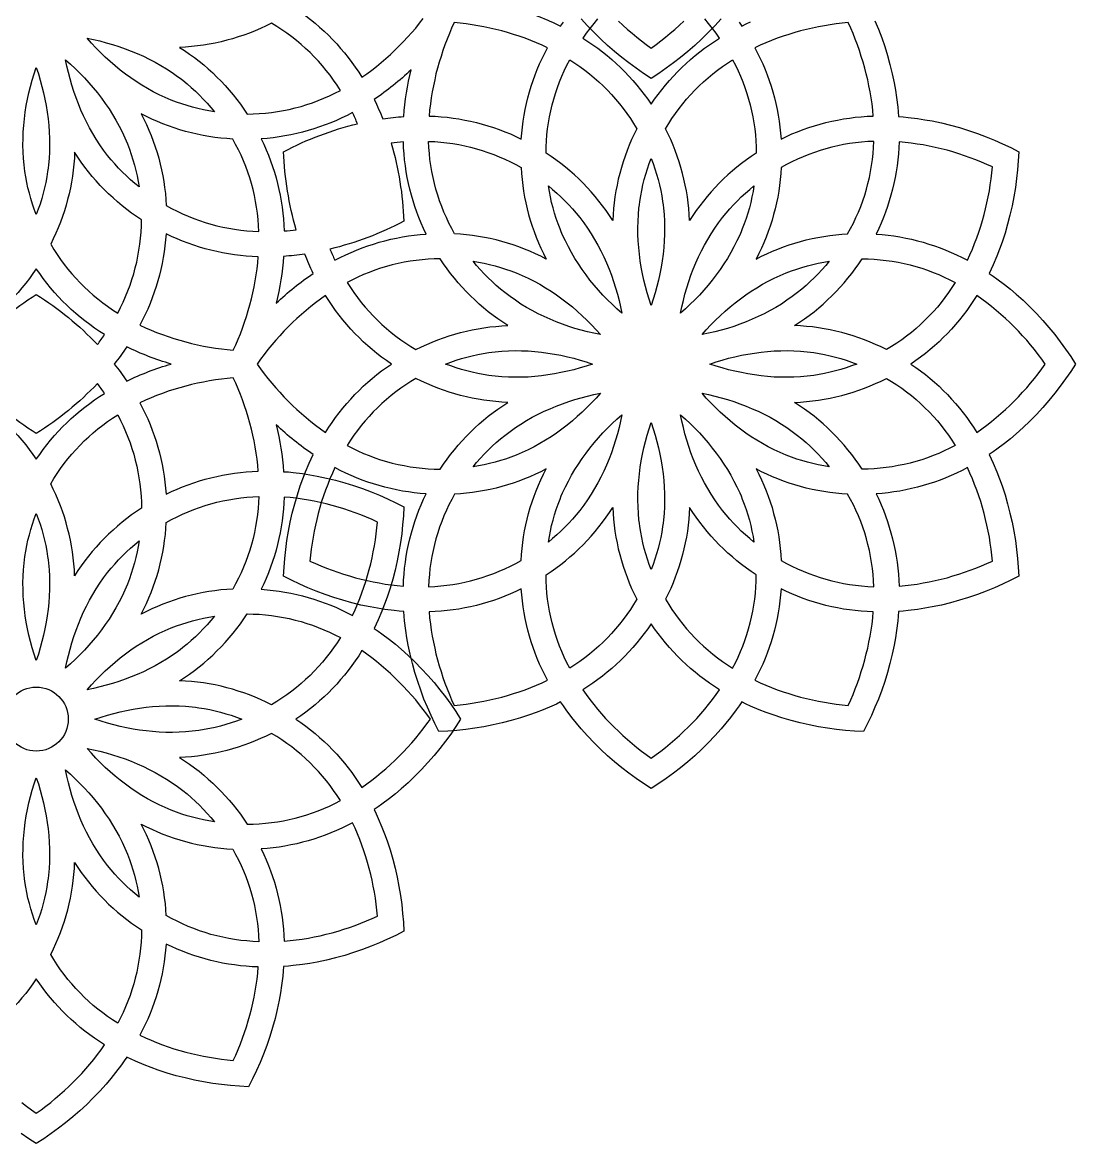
# Model space of a CAD drawing. Extents: x -512 to 1682, y -20 to 2375.
# Drawn here: x 571 to 1682, y -20 to 1163 of the extents above; entities that cross this region are included whole.
import ezdxf

# ---------------------------------------------------------------- set-up
doc = ezdxf.new("R2010")
doc.units = 0
doc.layers.add('LAYER_01', color=7, linetype='CONTINUOUS')

msp = doc.modelspace()

# ---------------------------------------------------------------- linework, layer by layer
at = {"layer": 'LAYER_01'}
for points in [[(859.2, 1177.6, -0.107534), (928.8, 1105.4), (934.1, 1109.1), (939.3, 1113), (944.3, 1116.9), (949.3, 1121), (954.2, 1125.2), (959, 1129.5), (963.7, 1133.9), (968.3, 1138.5), (972.8, 1143.1), (977.1, 1147.8), (981.4, 1152.6), (985.6, 1157.4), (989.6, 1162.4), (993.5, 1167.4)], [(1091.9, 1177.6, -0.042269), (1138.5, 1159.5), (1141.4, 1163.7)], [(1470.2, 1165.1), (1473.8, 1156.3), (1477.3, 1147.2), (1480.5, 1137.9), (1483.4, 1128.4), (1486, 1118.9), (1488.4, 1109.2), (1490.4, 1099.5), (1491.8, 1091.7), (1493, 1084), (1494.2, 1074), (1494.7, 1069), (1495.1, 1064), (1500.1, 1063.6), (1505.1, 1063.1), (1515.1, 1061.9), (1522.9, 1060.7), (1530.6, 1059.3), (1540.3, 1057.3), (1550, 1054.9), (1559.5, 1052.3), (1569, 1049.3), (1578.3, 1046.1), (1587.5, 1042.7), (1596.2, 1039.1), (1604.9, 1035.3), (1613.5, 1031.2), (1621.9, 1026.9), (1621.4, 1017.4), (1620.7, 1007.9), (1619.7, 998.5), (1618.4, 989.1), (1616.8, 979.4), (1614.9, 969.8), (1612.7, 960.1), (1610.2, 950.6), (1607.5, 941), (1604.4, 931.6), (1601.7, 924.2), (1598.8, 916.8), (1594.9, 907.6), (1592.8, 903), (1590.6, 898.5), (1594.8, 895.6), (1598.9, 892.7), (1606.9, 886.7), (1613.1, 881.8), (1619.1, 876.7), (1626.5, 870.1), (1633.7, 863.2), (1640.6, 856.1), (1647.3, 848.9), (1653.8, 841.5), (1660, 833.9), (1665.8, 826.4), (1671.4, 818.7), (1676.8, 810.9), (1681.9, 802.9), (1676.8, 795), (1671.4, 787.2), (1665.8, 779.5), (1660, 772), (1653.8, 764.4), (1647.3, 757), (1640.6, 749.8), (1633.7, 742.7), (1626.5, 735.8), (1619.1, 729.2), (1613.1, 724.1), (1606.9, 719.2), (1598.9, 713.2), (1594.8, 710.2), (1590.6, 707.4), (1592.8, 702.8), (1594.9, 698.3), (1598.8, 689), (1601.7, 681.7), (1604.4, 674.3), (1607.5, 664.9), (1610.2, 655.3), (1612.7, 645.7), (1614.9, 636.1), (1616.8, 626.4), (1618.4, 616.8), (1619.7, 607.4), (1620.7, 597.9), (1621.4, 588.5), (1621.9, 579), (1613.5, 574.7), (1604.9, 570.6), (1596.2, 566.8), (1587.5, 563.2), (1578.3, 559.7), (1569, 556.5), (1559.5, 553.6), (1550, 551), (1540.3, 548.6), (1530.6, 546.6), (1522.9, 545.2), (1515.1, 544), (1505.1, 542.8), (1500.1, 542.3), (1495.1, 541.9), (1494.7, 536.9), (1494.2, 531.9), (1493, 521.9), (1491.8, 514.1), (1490.4, 506.4), (1488.4, 496.7), (1486, 487), (1483.4, 477.5), (1480.5, 468), (1477.3, 458.7), (1473.8, 449.5), (1470.2, 440.8), (1466.4, 432.1), (1462.3, 423.5), (1458, 415.1), (1448.5, 415.6), (1439.1, 416.3), (1429.6, 417.3), (1420.3, 418.6), (1410.6, 420.2), (1400.9, 422.1), (1391.3, 424.3), (1381.7, 426.8), (1372.1, 429.6), (1362.7, 432.7), (1355.3, 435.3), (1348, 438.2), (1338.7, 442.1), (1334.2, 444.2), (1329.6, 446.4), (1326.8, 442.2), (1323.8, 438.1), (1317.8, 430.1), (1312.9, 424), (1307.8, 418), (1301.2, 410.5), (1294.3, 403.3), (1287.3, 396.4), (1280, 389.7), (1272.6, 383.2), (1265, 377), (1257.5, 371.2), (1249.8, 365.6), (1242, 360.2), (1234.1, 355.1), (1226.1, 360.2), (1218.3, 365.6), (1210.6, 371.2), (1203.1, 377), (1195.5, 383.2), (1188.1, 389.7), (1180.9, 396.4), (1173.8, 403.3), (1166.9, 410.5), (1160.3, 418), (1155.2, 424), (1150.3, 430.1), (1144.3, 438.1), (1141.4, 442.2), (1138.5, 446.4), (1134, 444.2), (1129.4, 442.1), (1120.2, 438.2), (1112.8, 435.3), (1105.5, 432.7), (1096, 429.6), (1086.4, 426.8), (1076.9, 424.3), (1067.2, 422.1), (1057.6, 420.2), (1047.9, 418.6), (1038.5, 417.3), (1029.1, 416.3), (1019.6, 415.6), (1010.1, 415.1), (1005.8, 423.5), (1001.8, 432.1), (997.9, 440.8), (994.3, 449.5), (990.9, 458.7), (987.7, 468), (984.7, 477.5), (982.1, 487), (979.7, 496.7), (977.7, 506.4), (976.3, 514.1), (975.1, 521.9), (973.9, 531.9), (973.4, 536.9), (973, 541.9), (968, 542.3), (963, 542.8), (953, 544), (945.3, 545.2), (937.5, 546.6), (927.8, 548.6), (918.1, 551), (908.6, 553.6), (899.1, 556.5), (889.9, 559.7), (880.7, 563.2), (871.9, 566.8), (863.2, 570.6), (854.7, 574.7), (846.2, 579), (846.7, 588.5), (847.5, 597.9), (848.5, 607.4), (849.7, 616.8), (851.3, 626.4), (853.2, 636.1), (855.4, 645.7), (857.9, 655.3), (860.7, 664.9), (863.8, 674.3), (866.4, 681.7), (869.3, 689), (873.2, 698.3), (875.3, 702.8), (877.5, 707.4, -0.042269), (838.5, 738.8, -0.042269), (846.2, 689.3), (851.3, 689), (856.3, 688.5), (866.2, 687.3), (874, 686.1), (881.7, 684.7), (891.5, 682.6), (901.1, 680.3), (910.7, 677.6), (920.1, 674.7), (929.4, 671.5), (938.6, 668.1), (947.4, 664.5), (956, 660.6), (964.6, 656.6), (973, 652.2), (972.6, 642.8), (971.8, 633.3), (970.8, 623.9), (969.5, 614.5), (967.9, 604.8), (966, 595.2), (963.9, 585.5), (961.4, 575.9), (958.6, 566.4), (955.5, 556.9), (952.8, 549.5), (950, 542.2), (946, 533), (943.9, 528.4), (941.8, 523.9), (945.9, 521), (950, 518.1), (958.1, 512.1), (964.2, 507.2), (970.2, 502.1), (977.6, 495.4), (984.8, 488.6), (991.7, 481.5), (998.4, 474.2), (1004.9, 466.8), (1011.1, 459.2), (1016.9, 451.7), (1022.5, 444.1), (1027.9, 436.3), (1033, 428.3), (1027.9, 420.4), (1022.5, 412.5), (1016.9, 404.9), (1011.1, 397.4), (1004.9, 389.8), (998.4, 382.4), (991.7, 375.1), (984.8, 368.1), (977.6, 361.2), (970.2, 354.6), (964.2, 349.5), (958.1, 344.6), (950, 338.5), (945.9, 335.6), (941.8, 332.8), (943.9, 328.2), (946, 323.6), (950, 314.4), (952.8, 307.1), (955.5, 299.7), (958.6, 290.2), (961.4, 280.7), (963.9, 271.1), (966, 261.5), (967.9, 251.8), (969.5, 242.1), (970.8, 232.7), (971.8, 223.3), (972.6, 213.9), (973, 204.4), (964.6, 200.1), (956, 196), (947.4, 192.2), (938.6, 188.6), (929.4, 185.1), (920.1, 181.9), (910.7, 179), (901.1, 176.3), (891.5, 174), (881.7, 171.9), (874, 170.6), (866.2, 169.4), (856.3, 168.2), (851.3, 167.7), (846.2, 167.3), (845.8, 162.3), (845.4, 157.2), (844.1, 147.3), (843, 139.5), (841.6, 131.8), (839.5, 122), (837.2, 112.4), (834.5, 102.8), (831.6, 93.4), (828.4, 84.1), (824.9, 74.9), (821.3, 66.1), (817.5, 57.5), (813.4, 48.9), (809.1, 40.5), (799.7, 41), (790.2, 41.7), (780.8, 42.7), (771.4, 44), (761.7, 45.6), (752.1, 47.5), (742.4, 49.7), (732.8, 52.1), (723.3, 54.9), (713.8, 58), (706.4, 60.7), (699.1, 63.5), (689.9, 67.5), (685.3, 69.6), (680.7, 71.7), (677.9, 67.6), (675, 63.5), (668.9, 55.5), (664, 49.3), (659, 43.3), (652.3, 35.9), (645.4, 28.7), (638.4, 21.8), (631.1, 15.1), (623.7, 8.6), (616.1, 2.4), (608.6, -3.4), (601, -9), (593.2, -14.4), (585.2, -19.5), (577.2, -14.4), (569.4, -9)], [(1177.5, 1167.1), (1173.4, 1162.1), (1169.5, 1157), (1165.6, 1151.8), (1161.9, 1146.6, -0.107534), (1234.1, 1077, -0.107534), (1306.2, 1146.6), (1302.5, 1151.8), (1298.7, 1157), (1294.7, 1162.1), (1290.6, 1167.1)], [(570, 23.9), (575, 20), (580.1, 16.2), (585.2, 12.5), (590.3, 16.2), (595.4, 20), (600.4, 23.9), (605.3, 28), (610.2, 32.1), (615, 36.4), (619.7, 40.8), (624.3, 45.2), (628.8, 49.8), (633.2, 54.5), (637.6, 59.3), (641.8, 64.2), (645.8, 69.2), (649.8, 74.3), (653.6, 79.4), (657.3, 84.7, -0.107534), (585.2, 154.3, -0.107534), (513, 84.7)]]:
    msp.add_lwpolyline(points, format="xyb", dxfattribs=at)
for points in [[(736.4, 1137, -0.108948), (807.7, 1066.6, 0.122559), (906.1, 1091.6, 0.122559), (833.4, 1162.4, -0.108948)], [(1097, 1040.3, -0.107534), (1124.7, 1136.6), (1118.9, 1139.3), (1113, 1141.9), (1107, 1144.3), (1101, 1146.6), (1094.9, 1148.7), (1088.8, 1150.7), (1082.6, 1152.5), (1076.4, 1154.3), (1070.2, 1155.8), (1063.9, 1157.3), (1057.6, 1158.6), (1051.3, 1159.7), (1045, 1160.8), (1038.7, 1161.7), (1032.4, 1162.4), (1026.1, 1163.1), (1023.5, 1157.3), (1021.1, 1151.5), (1018.7, 1145.6), (1016.4, 1139.6), (1014.3, 1133.6), (1012.3, 1127.5), (1010.4, 1121.3), (1008.7, 1115.1), (1007, 1108.9), (1005.6, 1102.6), (1004.2, 1096.3), (1003, 1090), (1002, 1083.6), (1001.1, 1077.3), (1000.3, 1070.9), (999.8, 1064.5, -0.107534)], [(1371.1, 1040.3, -0.107534), (1468.4, 1064.5), (1467.8, 1070.9), (1467.1, 1077.3), (1466.2, 1083.6), (1465.1, 1090), (1463.9, 1096.3), (1462.6, 1102.6), (1461.1, 1108.9), (1459.5, 1115.1), (1457.7, 1121.3), (1455.8, 1127.5), (1453.8, 1133.6), (1451.7, 1139.6), (1449.4, 1145.6), (1447.1, 1151.5), (1444.6, 1157.3), (1442, 1163.1), (1435.7, 1162.4), (1429.4, 1161.7), (1423.1, 1160.8), (1416.8, 1159.7), (1410.5, 1158.6), (1404.2, 1157.3), (1398, 1155.8), (1391.7, 1154.3), (1385.5, 1152.5), (1379.4, 1150.7), (1373.2, 1148.7), (1367.1, 1146.6), (1361.1, 1144.3), (1355.1, 1141.9), (1349.2, 1139.3), (1343.4, 1136.6, -0.107534)], [(1218.9, 1051.1, 0.108948), (1193.5, 954.2, 0.108948), (1123.1, 1025.5, -0.122559), (1148.1, 1123.8, -0.122559)], [(1345, 1025.5, 0.108948), (1274.6, 954.2, 0.108948), (1249.2, 1051.1, -0.122559), (1320, 1123.8, -0.122559)], [(980.7, 1113.4, -0.042269), (941.8, 1082, -0.019587), (950.8, 1061.6, -0.019587), (973, 1064, -0.042269)], [(695.9, 1066.8, -0.108948), (722.4, 970.2, 0.122559), (820.1, 942.7, 0.122559), (792.5, 1040.3, -0.108948)], [(918.9, 1068.2, -0.107534), (822.5, 1040.5, -0.107534), (846.7, 943.3, 0.012569), (859.6, 944.6, -0.062604), (846.2, 1026.9, -0.062604), (924.2, 1056.4, 0.012569)], [(900.4, 912.3, -0.107534), (996.7, 940, -0.107534), (972.6, 1037.2, 0.012569), (959.7, 1035.9, -0.062604), (973, 953.6, -0.062604), (895.1, 924.1, 0.012569)], [(1096.8, 1010.3, 0.108948), (1123.3, 913.7, 0.108948), (1026.7, 940.2, -0.122559), (999.2, 1037.8, -0.122559)], [(1344.8, 913.7, -0.108948), (1441.4, 940.2, 0.122559), (1469, 1037.8, 0.122559), (1371.3, 1010.3, -0.108948)], [(1471.4, 940, -0.107534), (1567.7, 912.3), (1570.4, 918.1), (1573, 924), (1575.4, 930), (1577.7, 936), (1579.8, 942.1), (1581.8, 948.2), (1583.7, 954.4), (1585.4, 960.6), (1587, 966.8), (1588.4, 973.1), (1589.7, 979.4), (1590.9, 985.7), (1591.9, 992), (1592.8, 998.3), (1593.6, 1004.6), (1594.2, 1010.9), (1588.4, 1013.5), (1582.6, 1015.9), (1576.7, 1018.3), (1570.7, 1020.6), (1564.7, 1022.7), (1558.6, 1024.7), (1552.5, 1026.6), (1546.3, 1028.4), (1540, 1030), (1533.8, 1031.5), (1527.5, 1032.8), (1521.1, 1034), (1514.8, 1035), (1508.4, 1035.9), (1502, 1036.7), (1495.6, 1037.2, -0.107534)], [(600.4, 929.4, 0.122559), (671.2, 856.7, 0.122559), (696.2, 955, -0.108948), (625.7, 1026.3, -0.108948)], [(819.5, 916.1, -0.107534), (722.2, 940.2, -0.107534), (694.5, 843.9), (700.4, 841.2), (706.3, 838.6), (712.2, 836.2), (718.3, 833.9), (724.4, 831.8), (730.5, 829.8), (736.7, 828), (742.9, 826.3), (749.1, 824.7), (755.4, 823.2), (761.6, 821.9), (767.9, 820.8), (774.2, 819.7), (780.5, 818.8), (786.8, 818.1), (793.1, 817.4), (795.7, 823.2), (798.2, 829), (800.6, 834.9), (802.8, 840.9), (805, 846.9), (807, 853), (808.9, 859.2), (810.6, 865.4), (812.2, 871.6), (813.7, 877.9), (815, 884.2), (816.2, 890.5), (817.3, 896.9), (818.2, 903.2), (818.9, 909.6)], [(877.5, 898.5, -0.019587), (868.5, 918.9, -0.019587), (846.2, 916.5, -0.042269), (838.5, 867.1, -0.042269)], [(1011.5, 913.9, 0.122559), (913.2, 888.9, 0.122559), (985.9, 818.1, -0.108948), (1082.8, 843.5, -0.108948)], [(1482.3, 818.1, 0.108948), (1385.3, 843.5, 0.108948), (1456.6, 913.9, -0.122559), (1554.9, 888.9, -0.122559)], [(657.3, 833.9, -0.107534), (585.2, 903.5, -0.107534), (513, 833.9, 0.012569), (520.6, 823.4, -0.062604), (585.2, 876.2, -0.062604), (649.8, 823.4, 0.012569)], [(890.4, 730.8, -0.107534), (960, 802.9, -0.107534), (890.4, 875.1), (885.2, 871.4), (880, 867.6), (874.9, 863.6), (869.9, 859.5), (865.1, 855.3), (860.3, 851), (855.6, 846.6), (851, 842.1), (846.5, 837.4), (842.1, 832.7), (837.9, 827.9), (833.7, 823.1), (829.7, 818.1), (825.7, 813.1), (821.9, 808.1), (818.2, 802.9), (821.9, 797.8), (825.7, 792.7), (829.7, 787.7), (833.7, 782.8), (837.9, 777.9), (842.1, 773.1), (846.5, 768.4), (851, 763.8), (855.6, 759.3), (860.3, 754.9), (865.1, 750.6), (869.9, 746.4), (874.9, 742.3), (880, 738.3), (885.2, 734.5)], [(1508.1, 802.9, -0.107534), (1577.7, 730.8), (1583, 734.5), (1588.1, 738.3), (1593.2, 742.3), (1598.2, 746.4), (1603.1, 750.6), (1607.9, 754.9), (1612.6, 759.3), (1617.1, 763.8), (1621.6, 768.4), (1626, 773.1), (1630.3, 777.9), (1634.4, 782.8), (1638.5, 787.7), (1642.4, 792.7), (1646.2, 797.8), (1649.9, 802.9), (1646.2, 808.1), (1642.4, 813.1), (1638.5, 818.1), (1634.4, 823.1), (1630.3, 827.9), (1626, 832.7), (1621.6, 837.4), (1617.1, 842.1), (1612.6, 846.6), (1607.9, 851), (1603.1, 855.3), (1598.2, 859.5), (1593.2, 863.6), (1588.1, 867.6), (1583, 871.4), (1577.7, 875.1, -0.107534)], [(680.7, 784.9, -0.042269), (727.4, 802.9, -0.042269), (680.7, 821, -0.019587), (667.5, 802.9, -0.019587)], [(513, 771.9, -0.107534), (585.2, 702.4, -0.107534), (657.3, 771.9, 0.012569), (649.8, 782.4, -0.062604), (585.2, 729.7, -0.062604), (520.6, 782.4, 0.012569)], [(722.2, 665.7, -0.107534), (819.5, 689.8), (818.9, 696.2), (818.2, 702.6), (817.3, 709), (816.2, 715.4), (815, 721.7), (813.7, 728), (812.2, 734.3), (810.6, 740.5), (808.9, 746.7), (807, 752.8), (805, 758.9), (802.8, 765), (800.6, 770.9), (798.2, 776.9), (795.7, 782.7), (793.1, 788.5), (786.8, 787.8), (780.5, 787), (774.2, 786.1), (767.9, 785.1), (761.6, 783.9), (755.4, 782.6), (749.1, 781.2), (742.9, 779.6), (736.7, 777.9), (730.5, 776.1), (724.4, 774.1), (718.3, 771.9), (712.2, 769.7), (706.3, 767.2), (700.4, 764.7), (694.5, 762, -0.107534)], [(1082.8, 762.4, -0.108948), (985.9, 787.8, 0.122559), (913.2, 717, 0.122559), (1011.5, 692, -0.108948)], [(1456.6, 692, 0.108948), (1385.3, 762.4, 0.108948), (1482.3, 787.8, -0.122559), (1554.9, 717, -0.122559)], [(696.2, 650.8, 0.108948), (625.7, 579.6, 0.108948), (600.4, 676.5, -0.122559), (671.2, 749.2, -0.122559)], [(900.4, 693.6), (897.7, 687.8), (895.1, 681.9), (892.7, 675.9), (890.4, 669.9), (888.3, 663.8), (886.3, 657.7), (884.5, 651.5), (882.8, 645.3), (881.2, 639), (879.7, 632.8), (878.4, 626.5), (877.3, 620.2), (876.2, 613.9), (875.3, 607.6), (874.6, 601.3), (873.9, 595), (879.7, 592.4), (885.5, 589.9), (891.4, 587.6), (897.4, 585.3), (903.4, 583.2), (909.5, 581.2), (915.7, 579.3), (921.9, 577.5), (928.1, 575.9), (934.4, 574.4), (940.7, 573.1), (947, 571.9), (953.4, 570.8), (959.7, 570), (966.1, 569.2), (972.6, 568.6, -0.107534), (996.7, 665.9, -0.107534)], [(1123.3, 692.2, -0.108948), (1026.7, 665.7, 0.122559), (999.2, 568, 0.122559), (1096.8, 595.6, -0.108948)], [(1441.4, 665.7, -0.108948), (1344.8, 692.2, -0.108948), (1371.3, 595.6, 0.122559), (1469, 568, 0.122559)], [(1471.4, 665.9, -0.107534), (1495.6, 568.6), (1502, 569.2), (1508.4, 570), (1514.8, 570.8), (1521.1, 571.9), (1527.5, 573.1), (1533.8, 574.4), (1540, 575.9), (1546.3, 577.5), (1552.5, 579.3), (1558.6, 581.2), (1564.7, 583.2), (1570.7, 585.3), (1576.7, 587.6), (1582.6, 589.9), (1588.4, 592.4), (1594.2, 595), (1593.6, 601.3), (1592.8, 607.6), (1591.9, 613.9), (1590.9, 620.2), (1589.7, 626.5), (1588.4, 632.8), (1587, 639), (1585.4, 645.3), (1583.7, 651.5), (1581.8, 657.7), (1579.8, 663.8), (1577.7, 669.9), (1575.4, 675.9), (1573, 681.9), (1570.4, 687.8), (1567.7, 693.6, -0.107534)], [(792.5, 565.5, 0.108948), (695.9, 539, 0.108948), (722.4, 635.7, -0.122559), (820.1, 663.2, -0.122559)], [(822.5, 565.3, -0.107534), (918.9, 537.6), (921.6, 543.5), (924.1, 549.4), (926.5, 555.4), (928.8, 561.4), (931, 567.5), (932.9, 573.6), (934.8, 579.8), (936.5, 586), (938.1, 592.2), (939.5, 598.5), (940.8, 604.8), (942, 611.1), (943, 617.4), (943.9, 623.7), (944.7, 630), (945.3, 636.2), (939.6, 638.8), (933.7, 641.3), (927.8, 643.7), (921.8, 645.9), (915.8, 648.1), (909.7, 650.1), (903.6, 652), (897.4, 653.7), (891.2, 655.3), (884.9, 656.8), (878.6, 658.2), (872.3, 659.4), (865.9, 660.4), (859.5, 661.3), (853.1, 662), (846.7, 662.6, -0.107534)], [(1148.1, 482.1, -0.122559), (1123.1, 580.4, 0.108948), (1193.5, 651.7, 0.108948), (1218.9, 554.8, -0.122559)], [(1274.6, 651.7, -0.108948), (1249.2, 554.8, 0.122559), (1320, 482.1, 0.122559), (1345, 580.4, -0.108948)], [(999.8, 541.4), (1000.3, 535), (1001.1, 528.6), (1002, 522.2), (1003, 515.9), (1004.2, 509.5), (1005.6, 503.2), (1007, 497), (1008.7, 490.7), (1010.4, 484.6), (1012.3, 478.4), (1014.3, 472.3), (1016.4, 466.3), (1018.7, 460.3), (1021.1, 454.4), (1023.5, 448.6), (1026.1, 442.8), (1032.4, 443.4), (1038.7, 444.2), (1045, 445.1), (1051.3, 446.1), (1057.6, 447.3), (1063.9, 448.6), (1070.2, 450.1), (1076.4, 451.6), (1082.6, 453.3), (1088.8, 455.2), (1094.9, 457.2), (1101, 459.3), (1107, 461.6), (1113, 464), (1118.9, 466.6), (1124.7, 469.3, -0.107534), (1097, 565.6, -0.107534)], [(1343.4, 469.3), (1349.2, 466.6), (1355.1, 464), (1361.1, 461.6), (1367.1, 459.3), (1373.2, 457.2), (1379.4, 455.2), (1385.5, 453.3), (1391.7, 451.6), (1398, 450.1), (1404.2, 448.6), (1410.5, 447.3), (1416.8, 446.1), (1423.1, 445.1), (1429.4, 444.2), (1435.7, 443.4), (1442, 442.8), (1444.6, 448.6), (1447.1, 454.4), (1449.4, 460.3), (1451.7, 466.3), (1453.8, 472.3), (1455.8, 478.4), (1457.7, 484.6), (1459.5, 490.7), (1461.1, 497), (1462.6, 503.2), (1463.9, 509.5), (1465.1, 515.9), (1466.2, 522.2), (1467.1, 528.6), (1467.8, 535), (1468.4, 541.4, -0.107534), (1371.1, 565.6, -0.107534)], [(833.4, 443.5, 0.108948), (736.4, 468.8, 0.108948), (807.7, 539.3, -0.122559), (906.1, 514.3, -0.122559)], [(1306.2, 459.3, -0.107534), (1234.1, 528.9, -0.107534), (1161.9, 459.3), (1165.6, 454.1), (1169.5, 448.9), (1173.4, 443.8), (1177.5, 438.8), (1181.7, 433.9), (1186, 429.1), (1190.4, 424.4), (1195, 419.9), (1199.6, 415.4), (1204.3, 411), (1209.1, 406.7), (1213.9, 402.6), (1218.9, 398.5), (1223.9, 394.6), (1228.9, 390.8), (1234.1, 387.1), (1239.2, 390.8), (1244.3, 394.6), (1249.3, 398.5), (1254.2, 402.6), (1259.1, 406.7), (1263.9, 411), (1268.6, 415.4), (1273.2, 419.9), (1277.7, 424.4), (1282.1, 429.1), (1286.4, 433.9), (1290.6, 438.8), (1294.7, 443.8), (1298.7, 448.9), (1302.5, 454.1)], [(859.2, 428.3, -0.107534), (928.8, 356.2), (934.1, 359.9), (939.3, 363.7), (944.3, 367.7), (949.3, 371.8), (954.2, 376), (959, 380.3), (963.7, 384.7), (968.3, 389.2), (972.8, 393.8), (977.1, 398.5), (981.4, 403.3), (985.6, 408.2), (989.6, 413.1), (993.5, 418.1), (997.4, 423.2), (1001.1, 428.3), (997.4, 433.4), (993.5, 438.5), (989.6, 443.5), (985.6, 448.5), (981.4, 453.3), (977.1, 458.1), (972.8, 462.8), (968.3, 467.4), (963.7, 471.9), (959, 476.4), (954.2, 480.7), (949.3, 484.9), (944.3, 489), (939.3, 492.9), (934.1, 496.8), (928.8, 500.5, -0.107534)], [(736.4, 387.8, -0.108948), (807.7, 317.4, 0.122559), (906.1, 342.3, 0.122559), (833.4, 413.2, -0.108948)], [(722.4, 221, 0.108948), (695.9, 317.6, 0.108948), (792.5, 291.1, -0.122559), (820.1, 193.4, -0.122559)], [(822.5, 291.3, -0.107534), (846.7, 194), (853.1, 194.6), (859.5, 195.3), (865.9, 196.2), (872.3, 197.3), (878.6, 198.5), (884.9, 199.8), (891.2, 201.3), (897.4, 202.9), (903.6, 204.7), (909.7, 206.5), (915.8, 208.6), (921.8, 210.7), (927.8, 212.9), (933.7, 215.3), (939.6, 217.8), (945.3, 220.4), (944.7, 226.7), (943.9, 233), (943, 239.3), (942, 245.6), (940.8, 251.9), (939.5, 258.2), (938.1, 264.4), (936.5, 270.6), (934.8, 276.9), (932.9, 283), (931, 289.2), (928.8, 295.2), (926.5, 301.3), (924.1, 307.2), (921.6, 313.2), (918.9, 319, -0.107534)], [(600.4, 180.1, 0.108948), (625.7, 277.1, 0.108948), (696.2, 205.8, -0.122559), (671.2, 107.4, -0.122559)], [(722.2, 191, -0.107534), (694.5, 94.7), (700.4, 91.9), (706.3, 89.4), (712.2, 87), (718.3, 84.7), (724.4, 82.6), (730.5, 80.6), (736.7, 78.7), (742.9, 77), (749.1, 75.4), (755.4, 74), (761.6, 72.7), (767.9, 71.5), (774.2, 70.5), (780.5, 69.6), (786.8, 68.8), (793.1, 68.2), (795.7, 73.9), (798.2, 79.8), (800.6, 85.7), (802.8, 91.7), (805, 97.7), (807, 103.8), (808.9, 109.9), (810.6, 116.1), (812.2, 122.3), (813.7, 128.6), (815, 134.9), (816.2, 141.3), (817.3, 147.6), (818.2, 154), (818.9, 160.4), (819.5, 166.8, -0.107534)]]:
    msp.add_lwpolyline(points, format="xyb", close=True, dxfattribs=at)
for points in [[(1307.8, 1167.2), (1301.2, 1159.8), (1294.3, 1152.6), (1287.3, 1145.7), (1280, 1138.9), (1272.6, 1132.5), (1265, 1126.3), (1257.5, 1120.5), (1249.8, 1114.9), (1242, 1109.5), (1234.1, 1104.3), (1226.1, 1109.5), (1218.3, 1114.9), (1210.6, 1120.5), (1203.1, 1126.3), (1195.5, 1132.5), (1188.1, 1138.9), (1180.9, 1145.7), (1173.8, 1152.6), (1166.9, 1159.8), (1160.3, 1167.2)], [(1199.6, 1164.6), (1204.3, 1160.3), (1209.1, 1156), (1213.9, 1151.8), (1218.9, 1147.8), (1223.9, 1143.8), (1228.9, 1140), (1234.1, 1136.3), (1239.2, 1140), (1244.3, 1143.8), (1249.3, 1147.8), (1254.2, 1151.8), (1259.1, 1156), (1263.9, 1160.3), (1268.6, 1164.6)], [(1326.8, 1163.7), (1329.6, 1159.5), (1334.2, 1161.7), (1338.7, 1163.8)]]:
    msp.add_lwpolyline(points, dxfattribs=at)
for points in [[(638.8, 1146.6), (645.6, 1145.2), (652.3, 1143.7), (659, 1141.9), (665.7, 1140), (672.3, 1137.9), (678.9, 1135.6), (685.4, 1133.1), (691.8, 1130.4), (698.2, 1127.6), (704.4, 1124.5), (710.6, 1121.3), (716.7, 1117.9), (722.6, 1114.3), (728.5, 1110.5), (734.2, 1106.4), (737, 1104.4), (739.7, 1102.2), (744.3, 1098.5), (748.7, 1094.7), (753.1, 1090.7), (757.3, 1086.6), (761.4, 1082.4), (765.4, 1078.1), (769.3, 1073.7), (773.1, 1069.1), (767.3, 1070.1), (761.5, 1071.2), (755.7, 1072.5), (750, 1074), (744.3, 1075.6), (738.7, 1077.4), (733.2, 1079.3), (727.7, 1081.4), (724.5, 1082.7), (721.3, 1084.1), (715, 1087), (708.7, 1090.2), (702.6, 1093.5), (696.6, 1097.1), (690.7, 1100.8), (685, 1104.7), (679.3, 1108.8), (673.8, 1113), (668.4, 1117.4), (663.1, 1122), (658, 1126.7), (653, 1131.5), (648.1, 1136.4), (643.4, 1141.5)], [(693.7, 989.7), (689.1, 993.4), (684.7, 997.3), (680.3, 1001.3), (676.1, 1005.4), (672, 1009.7), (668.1, 1014), (664.2, 1018.5), (660.5, 1023), (658.4, 1025.8), (656.3, 1028.6), (652.3, 1034.3), (648.5, 1040.1), (644.9, 1046.1), (641.4, 1052.1), (638.2, 1058.3), (635.2, 1064.6), (632.3, 1070.9), (629.7, 1077.4), (627.2, 1083.9), (624.9, 1090.5), (622.8, 1097.1), (620.8, 1103.8), (619.1, 1110.5), (617.5, 1117.2), (616.1, 1124), (621.3, 1119.4), (626.3, 1114.7), (631.3, 1109.8), (636.1, 1104.8), (640.8, 1099.6), (645.3, 1094.4), (649.7, 1089), (654, 1083.4), (658, 1077.8), (662, 1072), (665.7, 1066.1), (669.2, 1060.1), (672.6, 1054), (675.7, 1047.8), (678.6, 1041.5), (680, 1038.3), (681.4, 1035.1), (683.5, 1029.6), (685.4, 1024), (687.2, 1018.4), (688.8, 1012.8), (690.3, 1007.1), (691.6, 1001.3), (692.7, 995.5)], [(585.2, 1115.7), (587.4, 1109.1), (589.4, 1102.5), (591.2, 1095.8), (592.9, 1089.1), (594.4, 1082.3), (595.7, 1075.5), (596.8, 1068.6), (597.7, 1061.7), (598.4, 1054.7), (598.9, 1047.8), (599.2, 1040.8), (599.3, 1033.9), (599.1, 1026.9), (598.7, 1019.9), (598.1, 1013), (597.7, 1009.5), (597.2, 1006.1), (596.3, 1000.3), (595.2, 994.5), (593.9, 988.8), (592.5, 983), (590.9, 977.4), (589.2, 971.7), (587.3, 966.2), (585.2, 960.6), (583.1, 966.2), (581.2, 971.7), (579.5, 977.4), (577.9, 983), (576.4, 988.8), (575.2, 994.5), (574.1, 1000.3), (573.2, 1006.1), (572.7, 1009.5), (572.3, 1013), (571.7, 1019.9), (571.3, 1026.9), (571.1, 1033.9), (571.2, 1040.8), (571.5, 1047.8), (572, 1054.7), (572.7, 1061.7), (573.6, 1068.6), (574.7, 1075.5), (576, 1082.3), (577.5, 1089.1), (579.2, 1095.8), (581, 1102.5), (583, 1109.1)], [(1234.1, 1019.9), (1236.1, 1014.4), (1238, 1008.8), (1239.8, 1003.1), (1241.4, 997.5), (1242.8, 991.8), (1244.1, 986), (1245.2, 980.2), (1246.1, 974.4), (1246.6, 971), (1247, 967.5), (1247.6, 960.6), (1248, 953.6), (1248.1, 946.6), (1248.1, 939.7), (1247.8, 932.7), (1247.3, 925.8), (1246.6, 918.8), (1245.7, 911.9), (1244.5, 905.1), (1243.2, 898.2), (1241.8, 891.4), (1240.1, 884.7), (1238.3, 878), (1236.2, 871.4), (1234.1, 864.8), (1231.9, 871.4), (1229.9, 878), (1228, 884.7), (1226.4, 891.4), (1224.9, 898.2), (1223.6, 905.1), (1222.5, 911.9), (1221.6, 918.8), (1220.9, 925.8), (1220.4, 932.7), (1220.1, 939.7), (1220, 946.6), (1220.2, 953.6), (1220.6, 960.6), (1221.2, 967.5), (1221.6, 971), (1222, 974.4), (1223, 980.2), (1224.1, 986), (1225.3, 991.8), (1226.7, 997.5), (1228.3, 1003.1), (1230.1, 1008.8), (1232, 1014.4)], [(1203.1, 856.5), (1198, 861.1), (1192.9, 865.9), (1188, 870.7), (1183.2, 875.7), (1178.5, 880.9), (1173.9, 886.1), (1169.5, 891.5), (1165.3, 897.1), (1161.2, 902.7), (1157.3, 908.5), (1153.6, 914.4), (1150, 920.4), (1146.7, 926.5), (1143.5, 932.7), (1140.6, 939), (1139.2, 942.2), (1137.9, 945.5), (1135.8, 950.9), (1133.9, 956.5), (1132.1, 962.1), (1130.5, 967.7), (1129, 973.4), (1127.7, 979.2), (1126.6, 985), (1125.6, 990.8), (1130.1, 987.1), (1134.6, 983.2), (1138.9, 979.2), (1143.1, 975.1), (1147.2, 970.8), (1151.2, 966.5), (1155, 962), (1158.7, 957.5), (1160.9, 954.7), (1162.9, 951.9), (1167, 946.2), (1170.8, 940.4), (1174.4, 934.4), (1177.8, 928.4), (1181, 922.2), (1184.1, 915.9), (1186.9, 909.6), (1189.6, 903.1), (1192.1, 896.6), (1194.4, 890), (1196.5, 883.4), (1198.4, 876.7), (1200.2, 870), (1201.7, 863.3)], [(1342.5, 990.8), (1341.6, 985), (1340.4, 979.2), (1339.1, 973.4), (1337.7, 967.7), (1336, 962.1), (1334.3, 956.5), (1332.3, 950.9), (1330.2, 945.5), (1328.9, 942.2), (1327.5, 939), (1324.6, 932.7), (1321.4, 926.5), (1318.1, 920.4), (1314.6, 914.4), (1310.8, 908.5), (1306.9, 902.7), (1302.8, 897.1), (1298.6, 891.5), (1294.2, 886.1), (1289.7, 880.9), (1285, 875.7), (1280.2, 870.7), (1275.2, 865.9), (1270.2, 861.1), (1265, 856.5), (1266.4, 863.3), (1268, 870), (1269.7, 876.7), (1271.6, 883.4), (1273.8, 890), (1276, 896.6), (1278.5, 903.1), (1281.2, 909.6), (1284, 915.9), (1287.1, 922.2), (1290.3, 928.4), (1293.7, 934.4), (1297.4, 940.4), (1301.2, 946.2), (1305.2, 951.9), (1307.3, 954.7), (1309.4, 957.5), (1313.1, 962), (1316.9, 966.5), (1320.9, 970.8), (1325, 975.1), (1329.2, 979.2), (1333.5, 983.2), (1338, 987.1)], [(1180.5, 833.9), (1173.7, 835.3), (1167, 836.8), (1160.3, 838.6), (1153.6, 840.5), (1147, 842.6), (1140.4, 844.9), (1133.9, 847.4), (1127.4, 850.1), (1121.1, 852.9), (1114.8, 856), (1108.6, 859.2), (1102.6, 862.6), (1096.6, 866.2), (1090.8, 870.1), (1085.1, 874.1), (1082.3, 876.1), (1079.5, 878.3), (1075, 882), (1070.5, 885.8), (1066.2, 889.8), (1061.9, 893.9), (1057.8, 898.1), (1053.8, 902.4), (1049.9, 906.9), (1046.2, 911.4), (1052, 910.4), (1057.8, 909.3), (1063.6, 908), (1069.3, 906.5), (1074.9, 904.9), (1080.5, 903.1), (1086.1, 901.2), (1091.6, 899.1), (1094.8, 897.8), (1098, 896.4), (1104.3, 893.5), (1110.5, 890.3), (1116.6, 887), (1122.6, 883.4), (1128.5, 879.7), (1134.3, 875.8), (1139.9, 871.7), (1145.5, 867.5), (1150.9, 863.1), (1156.1, 858.5), (1161.3, 853.8), (1166.3, 849), (1171.2, 844.1), (1175.9, 839)], [(1287.7, 833.9), (1292.2, 839), (1297, 844.1), (1301.8, 849), (1306.8, 853.8), (1312, 858.5), (1317.3, 863.1), (1322.7, 867.5), (1328.2, 871.7), (1333.8, 875.8), (1339.6, 879.7), (1345.5, 883.4), (1351.5, 887), (1357.6, 890.3), (1363.8, 893.5), (1370.1, 896.4), (1373.3, 897.8), (1376.6, 899.1), (1382.1, 901.2), (1387.6, 903.1), (1393.2, 904.9), (1398.9, 906.5), (1404.6, 908), (1410.3, 909.3), (1416.1, 910.4), (1421.9, 911.4), (1418.2, 906.9), (1414.3, 902.4), (1410.3, 898.1), (1406.2, 893.9), (1402, 889.8), (1397.6, 885.8), (1393.2, 882), (1388.6, 878.3), (1385.8, 876.1), (1383, 874.1), (1377.3, 870.1), (1371.5, 866.2), (1365.5, 862.6), (1359.5, 859.2), (1353.3, 856), (1347, 852.9), (1340.7, 850.1), (1334.2, 847.4), (1327.7, 844.9), (1321.2, 842.6), (1314.5, 840.5), (1307.9, 838.6), (1301.2, 836.8), (1294.4, 835.3)], [(1017.1, 802.9), (1022.7, 805), (1028.2, 806.9), (1033.9, 808.7), (1039.5, 810.3), (1045.3, 811.7), (1051, 813), (1056.8, 814), (1062.6, 815), (1066, 815.4), (1069.5, 815.8), (1076.4, 816.5), (1083.4, 816.8), (1090.4, 817), (1097.3, 816.9), (1104.3, 816.7), (1111.2, 816.1), (1118.2, 815.4), (1125.1, 814.5), (1132, 813.4), (1138.8, 812.1), (1145.6, 810.6), (1152.3, 809), (1159, 807.1), (1165.6, 805.1), (1172.2, 802.9), (1165.6, 800.8), (1159, 798.8), (1152.3, 796.9), (1145.6, 795.2), (1138.8, 793.8), (1132, 792.5), (1125.1, 791.4), (1118.2, 790.4), (1111.2, 789.7), (1104.3, 789.2), (1097.3, 788.9), (1090.4, 788.9), (1083.4, 789), (1076.4, 789.4), (1069.5, 790.1), (1066, 790.5), (1062.6, 790.9), (1056.8, 791.8), (1051, 792.9), (1045.3, 794.2), (1039.5, 795.6), (1033.9, 797.2), (1028.2, 799), (1022.7, 800.9)], [(1296, 802.9), (1302.5, 805.1), (1309.1, 807.1), (1315.8, 809), (1322.5, 810.6), (1329.3, 812.1), (1336.2, 813.4), (1343.1, 814.5), (1350, 815.4), (1356.9, 816.1), (1363.8, 816.7), (1370.8, 816.9), (1377.8, 817), (1384.7, 816.8), (1391.7, 816.5), (1398.6, 815.8), (1402.1, 815.4), (1405.6, 815), (1411.4, 814), (1417.1, 813), (1422.9, 811.7), (1428.6, 810.3), (1434.3, 808.7), (1439.9, 806.9), (1445.5, 805), (1451, 802.9), (1445.5, 800.9), (1439.9, 799), (1434.3, 797.2), (1428.6, 795.6), (1422.9, 794.2), (1417.1, 792.9), (1411.4, 791.8), (1405.6, 790.9), (1402.1, 790.5), (1398.6, 790.1), (1391.7, 789.4), (1384.7, 789), (1377.8, 788.9), (1370.8, 788.9), (1363.8, 789.2), (1356.9, 789.7), (1350, 790.4), (1343.1, 791.4), (1336.2, 792.5), (1329.3, 793.8), (1322.5, 795.2), (1315.8, 796.9), (1309.1, 798.8), (1302.5, 800.8)], [(1180.5, 772), (1175.9, 766.8), (1171.2, 761.8), (1166.3, 756.9), (1161.3, 752), (1156.1, 747.4), (1150.9, 742.8), (1145.5, 738.4), (1139.9, 734.2), (1134.3, 730.1), (1128.5, 726.2), (1122.6, 722.5), (1116.6, 718.9), (1110.5, 715.6), (1104.3, 712.4), (1098, 709.5), (1094.8, 708.1), (1091.6, 706.8), (1086.1, 704.7), (1080.5, 702.7), (1074.9, 701), (1069.3, 699.3), (1063.6, 697.9), (1057.8, 696.6), (1052, 695.4), (1046.2, 694.5), (1049.9, 699), (1053.8, 703.5), (1057.8, 707.8), (1061.9, 712), (1066.2, 716.1), (1070.5, 720.1), (1075, 723.9), (1079.5, 727.6), (1082.3, 729.7), (1085.1, 731.8), (1090.8, 735.8), (1096.6, 739.6), (1102.6, 743.3), (1108.6, 746.7), (1114.8, 749.9), (1121.1, 753), (1127.4, 755.8), (1133.9, 758.5), (1140.4, 761), (1147, 763.3), (1153.6, 765.4), (1160.3, 767.3), (1167, 769), (1173.7, 770.6)], [(1287.7, 772), (1294.4, 770.6), (1301.2, 769), (1307.9, 767.3), (1314.5, 765.4), (1321.2, 763.3), (1327.7, 761), (1334.2, 758.5), (1340.7, 755.8), (1347, 753), (1353.3, 749.9), (1359.5, 746.7), (1365.5, 743.3), (1371.5, 739.6), (1377.3, 735.8), (1383, 731.8), (1385.8, 729.7), (1388.6, 727.6), (1393.2, 723.9), (1397.6, 720.1), (1402, 716.1), (1406.2, 712), (1410.3, 707.8), (1414.3, 703.5), (1418.2, 699), (1421.9, 694.5), (1416.1, 695.4), (1410.3, 696.6), (1404.6, 697.9), (1398.9, 699.3), (1393.2, 701), (1387.6, 702.7), (1382.1, 704.7), (1376.6, 706.8), (1373.3, 708.1), (1370.1, 709.5), (1363.8, 712.4), (1357.6, 715.6), (1351.5, 718.9), (1345.5, 722.5), (1339.6, 726.2), (1333.8, 730.1), (1328.2, 734.2), (1322.7, 738.4), (1317.3, 742.8), (1312, 747.4), (1306.8, 752), (1301.8, 756.9), (1297, 761.8), (1292.2, 766.8)], [(1125.6, 615.1), (1126.6, 620.9), (1127.7, 626.7), (1129, 632.4), (1130.5, 638.1), (1132.1, 643.8), (1133.9, 649.4), (1135.8, 655), (1137.9, 660.4), (1139.2, 663.7), (1140.6, 666.9), (1143.5, 673.2), (1146.7, 679.4), (1150, 685.5), (1153.6, 691.5), (1157.3, 697.4), (1161.2, 703.2), (1165.3, 708.8), (1169.5, 714.3), (1173.9, 719.7), (1178.5, 725), (1183.2, 730.2), (1188, 735.2), (1192.9, 740), (1198, 744.8), (1203.1, 749.3), (1201.7, 742.6), (1200.2, 735.8), (1198.4, 729.1), (1196.5, 722.5), (1194.4, 715.8), (1192.1, 709.3), (1189.6, 702.8), (1186.9, 696.3), (1184.1, 690), (1181, 683.7), (1177.8, 677.5), (1174.4, 671.5), (1170.8, 665.5), (1167, 659.7), (1162.9, 654), (1160.9, 651.2), (1158.7, 648.4), (1155, 643.8), (1151.2, 639.4), (1147.2, 635.1), (1143.1, 630.8), (1138.9, 626.7), (1134.6, 622.7), (1130.1, 618.8)], [(1342.5, 615.1), (1338, 618.8), (1333.5, 622.7), (1329.2, 626.7), (1325, 630.8), (1320.9, 635.1), (1316.9, 639.4), (1313.1, 643.8), (1309.4, 648.4), (1307.3, 651.2), (1305.2, 654), (1301.2, 659.7), (1297.4, 665.5), (1293.7, 671.5), (1290.3, 677.5), (1287.1, 683.7), (1284, 690), (1281.2, 696.3), (1278.5, 702.8), (1276, 709.3), (1273.8, 715.8), (1271.6, 722.5), (1269.7, 729.1), (1268, 735.8), (1266.4, 742.6), (1265, 749.3), (1270.2, 744.8), (1275.2, 740), (1280.2, 735.2), (1285, 730.2), (1289.7, 725), (1294.2, 719.7), (1298.6, 714.3), (1302.8, 708.8), (1306.9, 703.2), (1310.8, 697.4), (1314.6, 691.5), (1318.1, 685.5), (1321.4, 679.4), (1324.6, 673.2), (1327.5, 666.9), (1328.9, 663.7), (1330.2, 660.4), (1332.3, 655), (1334.3, 649.4), (1336, 643.8), (1337.7, 638.1), (1339.1, 632.4), (1340.4, 626.7), (1341.6, 620.9)], [(1234.1, 586), (1232, 591.5), (1230.1, 597.1), (1228.3, 602.7), (1226.7, 608.4), (1225.3, 614.1), (1224.1, 619.9), (1223, 625.6), (1222, 631.4), (1221.6, 634.9), (1221.2, 638.4), (1220.6, 645.3), (1220.2, 652.3), (1220, 659.2), (1220.1, 666.2), (1220.4, 673.2), (1220.9, 680.1), (1221.6, 687), (1222.5, 694), (1223.6, 700.8), (1224.9, 707.7), (1226.4, 714.5), (1228, 721.2), (1229.9, 727.9), (1231.9, 734.5), (1234.1, 741.1), (1236.2, 734.5), (1238.3, 727.9), (1240.1, 721.2), (1241.8, 714.5), (1243.2, 707.7), (1244.5, 700.8), (1245.7, 694), (1246.6, 687), (1247.3, 680.1), (1247.8, 673.2), (1248.1, 666.2), (1248.1, 659.2), (1248, 652.3), (1247.6, 645.3), (1247, 638.4), (1246.6, 634.9), (1246.1, 631.4), (1245.2, 625.6), (1244.1, 619.9), (1242.8, 614.1), (1241.4, 608.4), (1239.8, 602.7), (1238, 597.1), (1236.1, 591.5)], [(585.2, 490.2), (583, 496.8), (581, 503.4), (579.2, 510.1), (577.5, 516.8), (576, 523.6), (574.7, 530.4), (573.6, 537.3), (572.7, 544.2), (572, 551.1), (571.5, 558.1), (571.2, 565.1), (571.1, 572), (571.3, 579), (571.7, 585.9), (572.3, 592.9), (572.7, 596.4), (573.2, 599.8), (574.1, 605.6), (575.2, 611.4), (576.4, 617.1), (577.9, 622.8), (579.5, 628.5), (581.2, 634.1), (583.1, 639.7), (585.2, 645.3), (587.3, 639.7), (589.2, 634.1), (590.9, 628.5), (592.5, 622.8), (593.9, 617.1), (595.2, 611.4), (596.3, 605.6), (597.2, 599.8), (597.7, 596.4), (598.1, 592.9), (598.7, 585.9), (599.1, 579), (599.3, 572), (599.2, 565.1), (598.9, 558.1), (598.4, 551.1), (597.7, 544.2), (596.8, 537.3), (595.7, 530.4), (594.4, 523.6), (592.9, 516.8), (591.2, 510.1), (589.4, 503.4), (587.4, 496.8)], [(616.1, 481.9), (617.5, 488.7), (619.1, 495.4), (620.8, 502.1), (622.8, 508.8), (624.9, 515.4), (627.2, 522), (629.7, 528.5), (632.3, 534.9), (635.2, 541.3), (638.2, 547.6), (641.4, 553.7), (644.9, 559.8), (648.5, 565.8), (652.3, 571.6), (656.3, 577.3), (658.4, 580.1), (660.5, 582.8), (664.2, 587.4), (668.1, 591.9), (672, 596.2), (676.1, 600.4), (680.3, 604.6), (684.7, 608.6), (689.1, 612.4), (693.7, 616.2), (692.7, 610.4), (691.6, 604.6), (690.3, 598.8), (688.8, 593.1), (687.2, 587.5), (685.4, 581.9), (683.5, 576.3), (681.4, 570.8), (680, 567.6), (678.6, 564.4), (675.7, 558.1), (672.6, 551.9), (669.2, 545.7), (665.7, 539.7), (662, 533.9), (658, 528.1), (654, 522.4), (649.7, 516.9), (645.3, 511.5), (640.8, 506.2), (636.1, 501.1), (631.3, 496.1), (626.3, 491.2), (621.3, 486.5)], [(773.1, 536.8), (769.3, 532.2), (765.4, 527.8), (761.4, 523.4), (757.3, 519.2), (753.1, 515.1), (748.7, 511.2), (744.3, 507.3), (739.7, 503.7), (737, 501.5), (734.2, 499.4), (728.5, 495.4), (722.6, 491.6), (716.7, 488), (710.6, 484.6), (704.4, 481.3), (698.2, 478.3), (691.8, 475.4), (685.4, 472.8), (678.9, 470.3), (672.3, 468), (665.7, 465.9), (659, 464), (652.3, 462.2), (645.6, 460.7), (638.8, 459.3), (643.4, 464.4), (648.1, 469.5), (653, 474.4), (658, 479.2), (663.1, 483.9), (668.4, 488.4), (673.8, 492.8), (679.3, 497.1), (685, 501.2), (690.7, 505.1), (696.6, 508.8), (702.6, 512.3), (708.7, 515.7), (715, 518.8), (721.3, 521.8), (724.5, 523.1), (727.7, 524.5), (733.2, 526.6), (738.7, 528.5), (744.3, 530.3), (750, 531.9), (755.7, 533.4), (761.5, 534.7), (767.3, 535.8)], [(802.1, 428.3), (796.6, 426.2), (791, 424.3), (785.4, 422.6), (779.7, 421), (774, 419.6), (768.3, 418.3), (762.5, 417.2), (756.7, 416.3), (753.2, 415.8), (749.8, 415.4), (742.8, 414.8), (735.9, 414.4), (728.9, 414.3), (721.9, 414.3), (715, 414.6), (708, 415.1), (701.1, 415.8), (694.2, 416.7), (687.3, 417.8), (680.5, 419.1), (673.7, 420.6), (666.9, 422.3), (660.3, 424.1), (653.6, 426.1), (647.1, 428.3), (653.6, 430.5), (660.3, 432.5), (666.9, 434.3), (673.7, 436), (680.5, 437.5), (687.3, 438.8), (694.2, 439.9), (701.1, 440.8), (708, 441.5), (715, 442), (721.9, 442.3), (728.9, 442.4), (735.9, 442.2), (742.8, 441.8), (749.8, 441.2), (753.2, 440.8), (756.7, 440.3), (762.5, 439.4), (768.3, 438.3), (774, 437.1), (779.7, 435.6), (785.4, 434), (791, 432.3), (796.6, 430.4)], [(638.8, 397.4), (645.6, 396), (652.3, 394.4), (659, 392.7), (665.7, 390.7), (672.3, 388.6), (678.9, 386.3), (685.4, 383.9), (691.8, 381.2), (698.2, 378.3), (704.4, 375.3), (710.6, 372.1), (716.7, 368.6), (722.6, 365), (728.5, 361.2), (734.2, 357.2), (737, 355.1), (739.7, 353), (744.3, 349.3), (748.7, 345.5), (753.1, 341.5), (757.3, 337.4), (761.4, 333.2), (765.4, 328.8), (769.3, 324.4), (773.1, 319.8), (767.3, 320.8), (761.5, 322), (755.7, 323.3), (750, 324.7), (744.3, 326.3), (738.7, 328.1), (733.2, 330.1), (727.7, 332.2), (724.5, 333.5), (721.3, 334.9), (715, 337.8), (708.7, 340.9), (702.6, 344.3), (696.6, 347.8), (690.7, 351.6), (685, 355.5), (679.3, 359.5), (673.8, 363.8), (668.4, 368.2), (663.1, 372.7), (658, 377.4), (653, 382.2), (648.1, 387.2), (643.4, 392.2)], [(616.1, 374.7), (621.3, 370.1), (626.3, 365.4), (631.3, 360.5), (636.1, 355.5), (640.8, 350.4), (645.3, 345.1), (649.7, 339.7), (654, 334.2), (658, 328.5), (662, 322.8), (665.7, 316.9), (669.2, 310.9), (672.6, 304.8), (675.7, 298.6), (678.6, 292.2), (680, 289), (681.4, 285.8), (683.5, 280.3), (685.4, 274.8), (687.2, 269.2), (688.8, 263.5), (690.3, 257.8), (691.6, 252.1), (692.7, 246.3), (693.7, 240.4), (689.1, 244.2), (684.7, 248.1), (680.3, 252.1), (676.1, 256.2), (672, 260.4), (668.1, 264.8), (664.2, 269.2), (660.5, 273.8), (658.4, 276.5), (656.3, 279.3), (652.3, 285), (648.5, 290.9), (644.9, 296.8), (641.4, 302.9), (638.2, 309.1), (635.2, 315.3), (632.3, 321.7), (629.7, 328.1), (627.2, 334.6), (624.9, 341.2), (622.8, 347.8), (620.8, 354.5), (619.1, 361.2), (617.5, 368)], [(585.2, 366.4), (587.4, 359.9), (589.4, 353.3), (591.2, 346.6), (592.9, 339.8), (594.4, 333), (595.7, 326.2), (596.8, 319.3), (597.7, 312.4), (598.4, 305.5), (598.9, 298.5), (599.2, 291.6), (599.3, 284.6), (599.1, 277.6), (598.7, 270.7), (598.1, 263.7), (597.7, 260.3), (597.2, 256.8), (596.3, 251), (595.2, 245.2), (593.9, 239.5), (592.5, 233.8), (590.9, 228.1), (589.2, 222.5), (587.3, 216.9), (585.2, 211.4), (583.1, 216.9), (581.2, 222.5), (579.5, 228.1), (577.9, 233.8), (576.4, 239.5), (575.2, 245.2), (574.1, 251), (573.2, 256.8), (572.7, 260.3), (572.3, 263.7), (571.7, 270.7), (571.3, 277.6), (571.1, 284.6), (571.2, 291.6), (571.5, 298.5), (572, 305.5), (572.7, 312.4), (573.6, 319.3), (574.7, 326.2), (576, 333), (577.5, 339.8), (579.2, 346.6), (581, 353.3), (583, 359.9)]]:
    msp.add_lwpolyline(points, close=True, dxfattribs=at)
msp.add_circle((585.2, 428.3), 33.8, dxfattribs=at)

doc.saveas('drawing.dxf')
